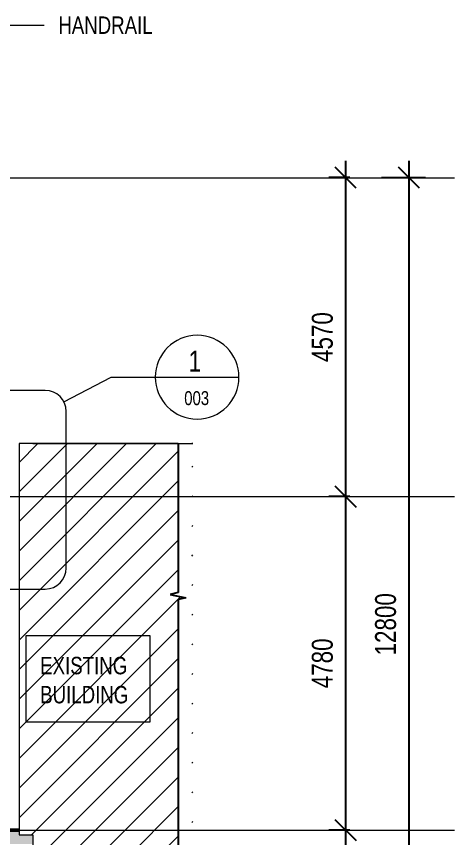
# Model space of a CAD drawing. Header units: millimetres. Extents: x -29259 to 87313, y -139821 to 46728.
# Drawn here: x 48207 to 54490, y -80571 to -68791 of the extents above; entities that cross this region are included whole.
import ezdxf

# ---------------------------------------------------------------- set-up
doc = ezdxf.new("R2010")
doc.units = ezdxf.units.MM
doc.linetypes.add('Centre', pattern=[31.75, 6.35, -4.7625, 15.875, -4.7625])
for name, color, linetype, lineweight in [('A-ANNO-DIMS', 211, 'Continuous', 9), ('A-ANNO-SYMB', 150, 'Continuous', 9), ('A-DETL', 90, 'Continuous', 9), ('A-DETL-GENF', 92, 'Continuous', 9), ('A-DETL-MEDM', 33, 'Continuous', 25), ('A-DETL-THIN', 151, 'Continuous', 9), ('A-FLOR', 192, 'Continuous', 9), ('A-FLOR-LEVL', 51, 'Continuous', 9), ('A-FLOR-PATT', 8, 'Continuous', 18), ('A-ROOF', 132, 'Continuous', 9), ('G-ANNO-TEXT', 231, 'Continuous', 9)]:
    doc.layers.add(name, color=color, linetype=linetype, lineweight=lineweight)
doc.styles.add('Century Gothic', font='GOTHIC.TTF', dxfattribs={"width": 0.8, "height": 450})
doc.styles.add('Century Gothic_2', font='GOTHIC.TTF', dxfattribs={"width": 0.8, "height": 300})
doc.styles.add('Century Gothic_3', font='GOTHIC.TTF', dxfattribs={"width": 0.8, "height": 200})
doc.dimstyles.new('Diagonal_-_3mm_Century_Gothic', dxfattribs={"dimscale": 304.8, "dimtxt": 313.250481, "dimasz": 0.984252, "dimexe": 0.787402, "dimexo": 0.492126, "dimgap": 0.574147, "dimtad": 1, "dimdec": 0, "dimzin": 0, "dimdsep": 46, "dimtxsty": 'Century Gothic_2', "dimblk1": 'OBLIQUE', "dimblk2": 'OBLIQUE', "dimsah": 1, "dimcen": 0.09, "dimdle": 0.787402, "dimazin": 0, "dimtfac": 1, "dimtdec": 4, "dimtix": 1, "dimtmove": 0, "dimatfit": 3, "dimfxl": 1, "dimtvp": 1, "dimtfill": 1, "dimtolj": 1, "dimtzin": 0, "dimarcsym": 2})

# ---------------------------------------------------------------- blocks, each defined once
blk = doc.blocks.new('Roaster Building_ST_RVT2022_detached_rvt-2-SECTION BB')
at = {"layer": 'A-FLOR-PATT', "lineweight": 9}
blk.add_hatch(color=254, dxfattribs=at).paths.add_polyline_path([(15023, 3250), (17800, 3250), (17800, 3385), (17600, 3385), (17600, 3450), (17200, 3450), (17200, 3385), (17000, 3385), (17000, 3450), (10900, 3450), (10900, 3250), (14179, 3250)])
at = {"layer": 'A-FLOR', "color": 90, "lineweight": 35}
blk.add_line((17600, 3450), (17200, 3450), dxfattribs=at)
blk = doc.blocks.new('Roaster Building_ST_RVT2022 _SST__rvt-2-SECTION BB')
at = {"layer": 'A-FLOR-PATT', "lineweight": 9}
blk.add_hatch(color=254, dxfattribs=at).paths.add_polyline_path([(14179, 3250), (17800, 3250), (17800, 3385), (17600, 3385), (17600, 3450), (17200, 3450), (17200, 3385), (17000, 3385), (17000, 3450), (10900, 3450), (10900, 3250), (13756, 3250)])
at = {"layer": 'A-FLOR', "color": 255, "lineweight": 50}
blk.add_line((17600, 3450), (17200, 3450), dxfattribs=at)
blk = doc.blocks.new('M_Break Line - M_Break Line-765735-SECTION BB')
at = {"layer": 'A-DETL-MEDM'}
for p, q in [((19880, 8990), (19880, 6854)), ((19880, 6854), (19767, 6829)), ((19767, 6829), (19993, 6781)), ((19993, 6781), (19880, 6756)), ((19880, 6756), (19880, -200))]:
    blk.add_line(p, q, dxfattribs=at)
blk = doc.blocks.new('_Oblique')
at = {"color": 0, "linetype": 'ByBlock', "lineweight": -2}
blk.add_line((-0.5, -0.5), (0.5, 0.5), dxfattribs=at)
blk = doc.blocks.new('*D833')
at = {"layer": 'A-ANNO-DIMS', "color": 0, "lineweight": -2, "transparency": 16777216}
for p, q in [((53835, -70861), (53835, -84141)), ((53444, -71101), (54075, -71101)), ((53444, -83901), (54075, -83901))]:
    blk.add_line(p, q, dxfattribs=at)
at = {"layer": 'Defpoints', "color": 0, "transparency": 16777216}
for p in [(53294, -71101), (53294, -83901), (53835, -83901)]:
    blk.add_point(p, dxfattribs=at)
at = {"layer": 'A-ANNO-DIMS', "color": 0, "lineweight": -2, "transparency": 16777216, "xscale": 299.9999999999999, "yscale": 299.9999999999999, "zscale": 299.9999999999999}
for p, rotation in [((53835, -71101), 90), ((53835, -83901), 270)]:
    blk.add_blockref('_Oblique', p, dxfattribs=dict(at, rotation=rotation))
at = {"layer": 'A-ANNO-DIMS', "color": 0, "transparency": 16777216, "insert": (53502, -77501), "char_height": 300, "width": 1103.84, "attachment_point": 5, "rotation": 90, "style": 'Century Gothic_2', "bg_fill": 3, "box_fill_scale": 1.1, "bg_fill_color": 256, "bg_fill_true_color": 13158600, "bg_fill_transparency": 0}
blk.add_mtext('\\A1;12800', dxfattribs=at)
blk = doc.blocks.new('*D834')
at = {"layer": 'A-ANNO-DIMS', "color": 0, "lineweight": -2, "transparency": 16777216}
for p, q in [((52927, -70861), (52927, -75911)), ((52989, -71101), (52687, -71101)), ((52989, -75671), (52687, -75671))]:
    blk.add_line(p, q, dxfattribs=at)
at = {"layer": 'Defpoints', "color": 0, "transparency": 16777216}
for p in [(53139, -71101), (52927, -75671), (53139, -75671)]:
    blk.add_point(p, dxfattribs=at)
at = {"layer": 'A-ANNO-DIMS', "color": 0, "lineweight": -2, "transparency": 16777216, "xscale": 299.9999999999999, "yscale": 299.9999999999999, "zscale": 299.9999999999999}
for p, rotation in [((52927, -71101), 90), ((52927, -75671), 270)]:
    blk.add_blockref('_Oblique', p, dxfattribs=dict(at, rotation=rotation))
at = {"layer": 'A-ANNO-DIMS', "color": 0, "transparency": 16777216, "insert": (52595, -73386), "char_height": 300, "width": 883.07, "attachment_point": 5, "rotation": 90, "style": 'Century Gothic_2', "bg_fill": 3, "box_fill_scale": 1.1, "bg_fill_color": 256, "bg_fill_true_color": 13158600, "bg_fill_transparency": 0}
blk.add_mtext('\\A1;4570', dxfattribs=at)
blk = doc.blocks.new('*D835')
at = {"layer": 'A-ANNO-DIMS', "color": 0, "lineweight": -2, "transparency": 16777216}
for p, q in [((52927, -75431), (52927, -80691)), ((52989, -75671), (52687, -75671)), ((52989, -80451), (52687, -80451))]:
    blk.add_line(p, q, dxfattribs=at)
at = {"layer": 'Defpoints', "color": 0, "transparency": 16777216}
for p in [(53139, -75671), (52927, -80451), (53139, -80451)]:
    blk.add_point(p, dxfattribs=at)
at = {"layer": 'A-ANNO-DIMS', "color": 0, "lineweight": -2, "transparency": 16777216, "xscale": 299.9999999999999, "yscale": 299.9999999999999, "zscale": 299.9999999999999}
for p, rotation in [((52927, -75671), 90), ((52927, -80451), 270)]:
    blk.add_blockref('_Oblique', p, dxfattribs=dict(at, rotation=rotation))
at = {"layer": 'A-ANNO-DIMS', "color": 0, "transparency": 16777216, "insert": (52595, -78061), "char_height": 300, "width": 883.07, "attachment_point": 5, "rotation": 90, "style": 'Century Gothic_2', "bg_fill": 3, "box_fill_scale": 1.1, "bg_fill_color": 256, "bg_fill_true_color": 13158600, "bg_fill_transparency": 0}
blk.add_mtext('\\A1;4780', dxfattribs=at)
blk = doc.blocks.new('*D836')
at = {"layer": 'A-ANNO-DIMS', "color": 0, "lineweight": -2, "transparency": 16777216}
for p, q in [((52927, -80211), (52927, -84141)), ((52989, -80451), (52687, -80451)), ((52989, -83901), (52687, -83901))]:
    blk.add_line(p, q, dxfattribs=at)
at = {"layer": 'Defpoints', "color": 0, "transparency": 16777216}
for p in [(53139, -80451), (52927, -83901), (53139, -83901)]:
    blk.add_point(p, dxfattribs=at)
at = {"layer": 'A-ANNO-DIMS', "color": 0, "lineweight": -2, "transparency": 16777216, "xscale": 299.9999999999999, "yscale": 299.9999999999999, "zscale": 299.9999999999999}
for p, rotation in [((52927, -80451), 90), ((52927, -83901), 270)]:
    blk.add_blockref('_Oblique', p, dxfattribs=dict(at, rotation=rotation))
at = {"layer": 'A-ANNO-DIMS', "color": 0, "transparency": 16777216, "insert": (52595, -82176), "char_height": 300, "width": 883.07, "attachment_point": 5, "rotation": 90, "style": 'Century Gothic_2', "bg_fill": 3, "box_fill_scale": 1.1, "bg_fill_color": 256, "bg_fill_true_color": 13158600, "bg_fill_transparency": 0}
blk.add_mtext('\\A1;3450', dxfattribs=at)
blk = doc.blocks.new('Section - Metric Callout-1141-SECTION BB')
at = {"layer": 'A-ANNO-SYMB'}
blk.add_line((19554, 9941), (20754, 9941), dxfattribs=at)
for start, end in [(0, 180), (180, 360)]:
    blk.add_arc((20154, 9941), 600, start, end, dxfattribs=at)

msp = doc.modelspace()

# ---------------------------------------------------------------- hatches: boundary and pattern name
at = {"layer": 'A-DETL-GENF'}
h = msp.add_hatch(dxfattribs=at)
h.set_pattern_fill('FP_10', color=10, style=0, pattern_type=2)
h.set_pattern_definition([(45, (35852.66, -76966.47), (-212.132, 212.132), [])])
h.paths.add_polyline_path([(50524.5, -83966.5), (50524.5, -77145.4), (50637.3, -77120.9), (50411.7, -77072), (50524.5, -77047.5), (50524.5, -74911.5), (48244.5, -74911.5), (48244.5, -80516.5), (48444.5, -80516.5), (48444.5, -83966.5)])
h.paths.add_polyline_path([(50721.3, -83966.5), (50736.2, -83966.5), (50736.2, -74911.5), (50721.3, -74911.5), (50721.3, -83899.6)])
at = {"layer": 'A-ROOF', "lineweight": 5}
msp.add_hatch(color=50, dxfattribs=at).paths.add_polyline_path([(50721.3, -74911.5), (50736.2, -74911.5), (50736.2, -74909.8), (48244.5, -74909.8), (48244.5, -74911.5), (50637.3, -74911.5)])

# ---------------------------------------------------------------- linework, layer by layer
at = {"layer": 'A-ANNO-SYMB'}
for p, q in [((48886.8, -74312.1), (49567.1, -73960.8)), ((49567.1, -73960.8), (50198.9, -73960.8)), ((48620.3, -74149.7), (47302.4, -74149.7)), ((48920.3, -76695.9), (48920.3, -74449.7)), ((47302.4, -76995.9), (48620.3, -76995.9))]:
    msp.add_line(p, q, dxfattribs=at)
for centre, start, end in [((48620.3, -74449.7), 0, 90), ((48620.3, -76695.9), 270, 0)]:
    msp.add_arc(centre, 300, start, end, dxfattribs=at)
at = {"layer": 'A-DETL'}
msp.add_line((48244.5, -80516.5), (48444.5, -80516.5), dxfattribs=at)
at = {"layer": 'A-DETL-THIN'}
for p, q in [((50524.5, -74911.5), (48244.5, -74911.5)), ((48244.5, -74911.5), (48244.5, -80516.5)), ((50736.2, -74911.5), (50721.3, -74911.5)), ((48444.5, -80516.5), (48444.5, -83966.5))]:
    msp.add_line(p, q, dxfattribs=at)
at = {"layer": 'A-FLOR', "color": 7, "lineweight": 18}
msp.add_line((48444.5, -74909.8), (50736.2, -74909.8), dxfattribs=at)
at = {"layer": 'A-FLOR-LEVL', "linetype": 'Centre'}
for p, q in [((25670, -71101.5), (54489.9, -71101.5)), ((25670, -75671.5), (54489.9, -75671.5)), ((25670, -80451.5), (54489.9, -80451.5))]:
    msp.add_line(p, q, dxfattribs=at)
at = {"layer": 'A-ROOF', "color": 7}
for p, q in [((48244.5, -74909.8), (48244.5, -74911.5)), ((48444.5, -74909.8), (48244.5, -74909.8))]:
    msp.add_line(p, q, dxfattribs=at)
at = {"layer": 'G-ANNO-TEXT', "color": 250}
msp.add_line((48061.6, -68916.2), (48604.4, -68916.2), dxfattribs=at)
at = {"layer": 'G-ANNO-TEXT', "color": 250, "flags": 128}
msp.add_lwpolyline([(48344.5, -77663.9), (50118, -77663.9), (50118, -78904.3), (48344.5, -78904.3)], close=True, dxfattribs=at)

# ---------------------------------------------------------------- block references
at = {"color": 50, "lineweight": 5}
for name in ['Roaster Building_ST_RVT2022_detached_rvt-2-SECTION BB', 'Roaster Building_ST_RVT2022 _SST__rvt-2-SECTION BB']:
    msp.add_blockref(name, (30644.5, -83901.5), dxfattribs=at)
at = {"layer": 'A-ANNO-SYMB'}
msp.add_blockref('Section - Metric Callout-1141-SECTION BB', (30644.5, -83901.5), dxfattribs=at)
at = {"layer": 'A-DETL-GENF'}
msp.add_blockref('M_Break Line - M_Break Line-765735-SECTION BB', (30644.5, -83901.5), dxfattribs=at)

# ---------------------------------------------------------------- texts
at = {"layer": 'A-ANNO-SYMB', "attachment_point": 1}
for s, insert, char_height, width, style in [('1', (50676.4, -73579.6), 300, 224.472, 'Century Gothic'), ('003', (50613.3, -74160.3), 200, 461.772, 'Century Gothic_3')]:
    msp.add_mtext(s, dxfattribs=dict(at, insert=insert, char_height=char_height, width=width, style=style))
at = {"layer": 'G-ANNO-TEXT', "color": 7, "char_height": 250, "attachment_point": 1, "style": 'Century Gothic_2'}
for s, insert, width in [('HANDRAIL', (48807.6, -68791.2), 1654.683), ('EXISTING', (48547.7, -77967.7), 1417.383), ('BUILDING', (48547.7, -78384.4), 1552.067)]:
    msp.add_mtext(s, dxfattribs=dict(at, insert=insert, width=width))

# ---------------------------------------------------------------- next in the draw order: dimensions: what is measured, and where the dimension line sits
at = {"layer": 'A-ANNO-DIMS'}
for base, p1, p2, override, picture, middle in [((52927.1, -75671.5), (53139.2, -71101.5), (53139.2, -75671.5), {"dimpost": '<>', "dimfxl": 4570}, '*D834', (52594.6, -73386.5)), ((53834.9, -83901.5), (53294.1, -71101.5), (53294.1, -83901.5), {"dimpost": '<>', "dimfxl": 12800}, '*D833', (53502.3, -77501.5))]:
    dim = msp.add_linear_dim(base=base, p1=p1, p2=p2, angle=90, dimstyle='Diagonal_-_3mm_Century_Gothic', override=override, dxfattribs=at)
    dim.commit()
    dim.dimension.update_dxf_attribs({"geometry": picture, "text_midpoint": middle})

# ---------------------------------------------------------------- next in the draw order: dimensions: what is measured, and where the dimension line sits
dim = msp.add_linear_dim(base=(52927.1, -80451.5), p1=(53139.2, -75671.5), p2=(53139.2, -80451.5), angle=90, dimstyle='Diagonal_-_3mm_Century_Gothic', override={"dimpost": '<>', "dimfxl": 4780}, dxfattribs=at)
dim.commit()
dim.dimension.update_dxf_attribs({"geometry": '*D835', "text_midpoint": (52594.6, -78061.5)})

# ---------------------------------------------------------------- next in the draw order: dimensions: what is measured, and where the dimension line sits
dim = msp.add_linear_dim(base=(52927.1, -83901.5), p1=(53139.2, -80451.5), p2=(53139.2, -83901.5), angle=90, dimstyle='Diagonal_-_3mm_Century_Gothic', override={"dimpost": '<>', "dimfxl": 3450}, dxfattribs=at)
dim.commit()
dim.dimension.update_dxf_attribs({"geometry": '*D836', "text_midpoint": (52594.6, -82176.5)})

doc.saveas('drawing.dxf')
